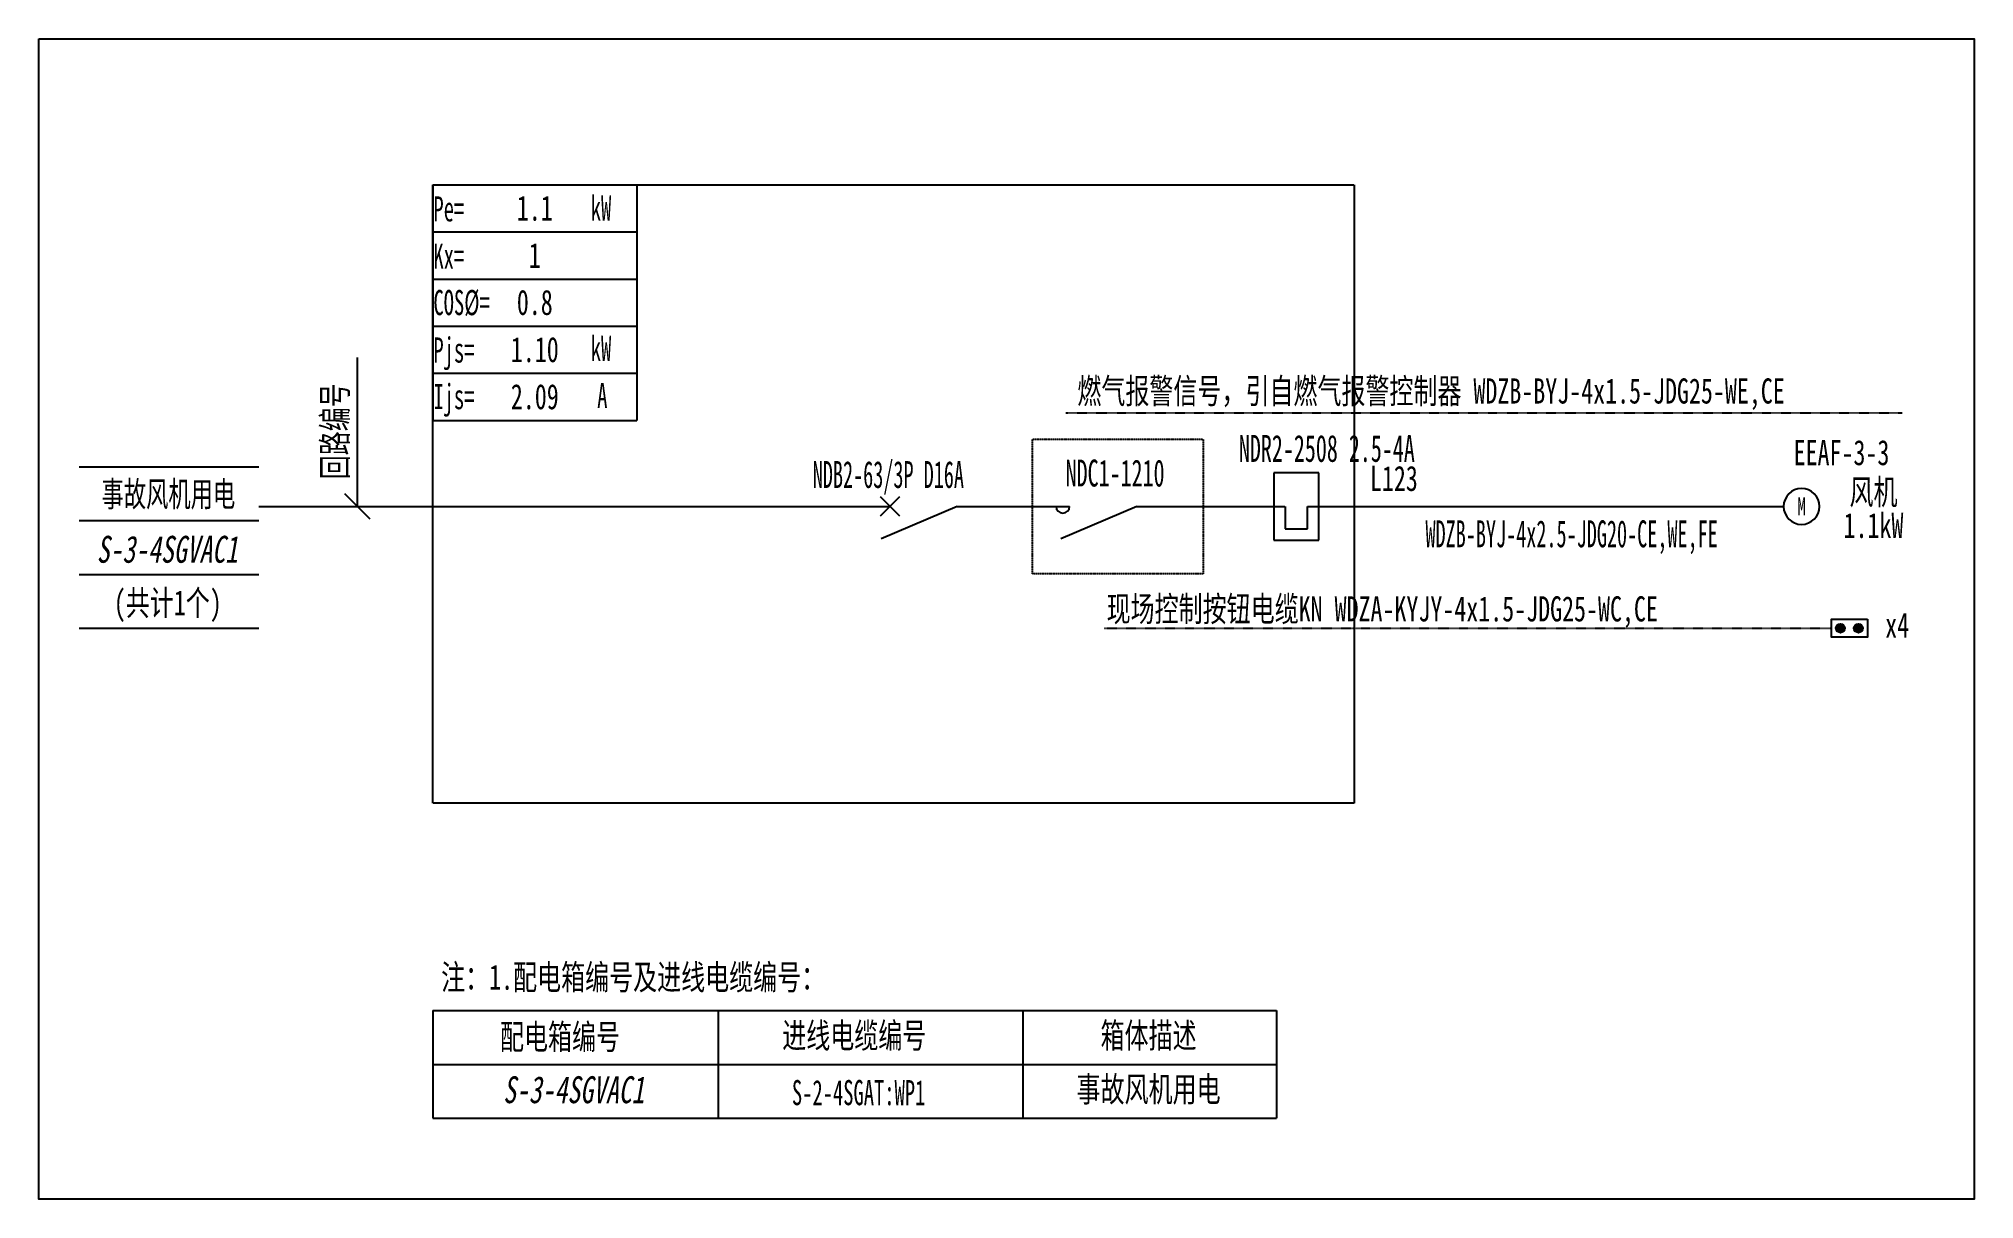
# Model space of a CAD drawing. Extents: x 409090 to 411432, y 364586 to 365991.
import ezdxf
from ezdxf.enums import TextEntityAlignment as Align

# ---------------------------------------------------------------- set-up
doc = ezdxf.new("R2010")
doc.units = 0
doc.header["$MEASUREMENT"] = 0
for name, pattern in [('DASH', [0.35, 0.25, -0.1]), ('DASHDOT', [1, 0.5, -0.25, 0, -0.25]), ('DASHED', [0.75, 0.5, -0.25])]:
    doc.linetypes.add(name, pattern=pattern)
for name, color, linetype in [('D_E_Eqpm(强电设备)', 100, 'Continuous'), ('D_E_Eqpm（强电设备）', 100, 'Continuous'), ('D_E_Text(强电文字)', 51, 'Continuous'), ('D_E_Text（强电文字）', 51, 'Continuous'), ('D_E_Wire(强电线缆)', 10, 'Continuous'), ('D_E_Wire（强电线缆）', 10, 'Continuous'), ('D_T_TableDim(表格尺寸)', 255, 'Continuous'), ('D_T_TableDim（表格尺寸）', 255, 'Continuous'), ('系统图', 220, 'Continuous')]:
    doc.layers.add(name, color=color, linetype=linetype)
doc.styles.add('$1$电气', font='', dxfattribs={"width": 0.7})
doc.styles.add('$1$电气箱', font='simhei.ttf', dxfattribs={"width": 0.8, "oblique": 10})
doc.styles.add('$3$电气', font='', dxfattribs={"width": 0.7})
doc.styles.add('电气', font='', dxfattribs={"width": 0.7})
doc.styles.add('电气箱', font='simhei.ttf', dxfattribs={"width": 0.8, "oblique": 10})
doc.styles.get('$1$电气').set_extended_font_data('SimSun')
doc.styles.get('$3$电气').set_extended_font_data('SimSun')
doc.styles.get('电气').set_extended_font_data('SimSun')

# ---------------------------------------------------------------- blocks, each defined once
blk = doc.blocks.new('1')
at = {"layer": 'D_E_Eqpm(强电设备)'}
for p, q in [((-314387, 61832), (-314387, 61082)), ((-313887, 61832), (-314387, 61832)), ((-313887, 61082), (-313887, 61832)), ((-314262, 61457), (-314262, 61207)), ((-314012, 61207), (-314012, 61457)), ((-314387, 61082), (-313887, 61082)), ((-314262, 61207), (-314012, 61207))]:
    blk.add_line(p, q, dxfattribs=at)
blk = doc.blocks.new('电机')
at = {"layer": 'D_E_Eqpm（强电设备）'}
for start, end in [(90, 180), (180, 270), (0, 90), (270, 0)]:
    blk.add_arc((0, 0), 200, start, end, dxfattribs=at)
at = {"layer": 'D_E_Eqpm（强电设备）', "color": 51, "style": '电气', "width": 0.7}
blk.add_text('M', height=200, dxfattribs=at).set_placement((0, 0), align=Align.MIDDLE)
blk = doc.blocks.new('电机启停按钮')
at = {"layer": 'D_E_Eqpm（强电设备）'}
for points in [[(150, 300, 1), (50, 300, 1)], [(50, 100, 1), (150, 100, 1)]]:
    blk.add_hatch(color=51, dxfattribs=at).paths.add_polyline_path(points)
blk.add_lwpolyline([(0, 400), (200, 400), (200, 0), (0, 0)], close=True, dxfattribs=at)
for centre in [(100, 300), (100, 100)]:
    blk.add_circle(centre, 50, dxfattribs=at)

msp = doc.modelspace()

# ---------------------------------------------------------------- linework, layer by layer
at = {"linetype": 'DASHED'}
for p, q in [((409566.8, 365066), (409566.8, 365814.3)), ((409566.8, 365814.3), (410682.2, 365814.3)), ((410682.2, 365814.3), (410682.2, 365066)), ((410682.2, 365066), (409566.8, 365066))]:
    msp.add_line(p, q, dxfattribs=at)
at = {"layer": 'D_E_Eqpm(强电设备)', "color": 100}
for p, q in [((410108.6, 365413.5), (410131.7, 365436.6)), ((410131.7, 365413.5), (410108.6, 365436.6)), ((410131.7, 365436.6), (410108.6, 365413.5)), ((410108.6, 365436.6), (410131.7, 365413.5)), ((410201.7, 365425), (410109.7, 365385.6)), ((410419, 365425), (410327, 365385.6))]:
    msp.add_line(p, q, dxfattribs=at)
msp.add_arc((410329.4, 365425), 8.15, 180, 0, dxfattribs=at)
at = {"layer": 'D_E_Text（强电文字）'}
for p, q in [((409566.8, 365814.3), (409566.8, 365529)), ((409566.8, 365814.3), (409814, 365814.3)), ((409814, 365814.3), (409814, 365529)), ((409566.8, 365757.3), (409814, 365757.3)), ((409566.8, 365700.2), (409814, 365700.2)), ((409566.8, 365643.2), (409814, 365643.2)), ((409476, 365425), (409476, 365605.4)), ((409566.8, 365586.1), (409814, 365586.1)), ((409566.8, 365529), (409814, 365529)), ((409491.3, 365409.7), (409460.6, 365440.4))]:
    msp.add_line(p, q, dxfattribs=at)
at = {"layer": 'D_E_Wire(强电线缆)', "color": 10}
for p, q in [((409995, 365425), (410120.2, 365425)), ((410201.7, 365425), (410337.5, 365425)), ((410419, 365425), (410598.3, 365425)), ((410625.5, 365425), (411201.8, 365425))]:
    msp.add_line(p, q, dxfattribs=at)
at = {"layer": 'D_E_Wire（强电线缆）', "linetype": 'DASHDOT', "ltscale": 0.5}
for p, q in [((410333.2, 365538.2), (411345.2, 365538.2)), ((410379.3, 365277.6), (411259.7, 365277.6))]:
    msp.add_line(p, q, dxfattribs=at)
at = {"layer": 'D_E_Wire（强电线缆）'}
msp.add_line((409356.4, 365425), (409995, 365425), dxfattribs=at)
at = {"layer": 'D_T_TableDim(表格尺寸)', "linetype": 'DASH', "elevation": 0}
msp.add_lwpolyline([(410292.6, 365506.5), (410499.1, 365506.5), (410499.1, 365343.5), (410292.6, 365343.5)], close=True, dxfattribs=at)
at = {"layer": 'D_T_TableDim（表格尺寸）', "color": 255}
for p, q in [((409139.1, 365473.1), (409356.4, 365473.1)), ((409139.1, 365407.9), (409356.4, 365407.9)), ((409139.1, 365342.7), (409356.4, 365342.7)), ((409139.1, 365277.5), (409356.4, 365277.5))]:
    msp.add_line(p, q, dxfattribs=at)
at = {"layer": 'D_T_TableDim（表格尺寸）', "ltscale": 3.5}
for p, q in [((409566.8, 364815.1), (410588.2, 364815.1)), ((409566.8, 364815.1), (409566.8, 364684.6)), ((409912.2, 364815.1), (409912.2, 364684.6)), ((410280.9, 364815.1), (410280.9, 364684.6)), ((410588.2, 364815.1), (410588.2, 364684.6)), ((409566.8, 364749.8), (410588.2, 364749.8)), ((409566.8, 364749.8), (410588.2, 364749.8)), ((409912.2, 364749.8), (409912.2, 364684.6)), ((410280.9, 364749.8), (410280.9, 364684.6)), ((409566.8, 364684.6), (410588.2, 364684.6))]:
    msp.add_line(p, q, dxfattribs=at)
at = {"layer": '系统图', "ltscale": 9973.992009}
msp.add_lwpolyline([(409090, 365991), (411432.5, 365991), (411432.5, 364586.5), (409090, 364586.5)], close=True, dxfattribs=at)

# ---------------------------------------------------------------- block references
at = {"layer": 'D_E_Eqpm(强电设备)', "color": 100, "xscale": 0.1086796003763878, "yscale": 0.1086796003763878, "zscale": 0.1086796003763878}
msp.add_blockref('1', (444752.3, 358745.9), dxfattribs=at)
at = {"layer": 'D_E_Eqpm（强电设备）', "xscale": 0.1086796003763878, "yscale": 0.1086796003763878, "zscale": 0.1086796003763878}
msp.add_blockref('电机', (411223.5, 365425), dxfattribs=at)
at = {"layer": 'D_E_Eqpm（强电设备）', "xscale": 0.1086796003763878, "yscale": 0.1086796003763878, "zscale": 0.1086796003763878, "rotation": 270}
msp.add_blockref('电机启停按钮', (411259.7, 365288.5), dxfattribs=at)

# ---------------------------------------------------------------- texts
at = {"layer": 'D_E_Text(强电文字)', "color": 51, "style": '电气'}
for s, height, width, p in [('NDR2-2508 2.5-4A', 32.604, 0.6, (410542.5, 365478.9)), ('NDB2-63/3P D16A', 32.604, 0.55, (410026.8, 365447.3)), ('NDC1-1210', 32.6, 0.6, (410332.8, 365449.1))]:
    msp.add_text(s, height=height, dxfattribs=dict(at, width=width)).set_placement(p)
at = {"layer": 'D_E_Text(强电文字)', "color": 51, "style": '电气', "width": 0.55}
msp.add_text('WDZB-BYJ-4x2.5-JDG20-CE,WE,FE', height=32.604, dxfattribs=at).set_placement((410945.2, 365387.9), align=Align.MIDDLE)
at = {"layer": 'D_E_Text（强电文字）', "linetype": 'Continuous', "style": '电气', "width": 0.6}
for s, height, p in [('Pe=', 30.43, (409567.7, 365769.9)), ('kW', 30.43, (409758.1, 365771)), ('Kx=', 30.43, (409567.7, 365712.7)), ('COS%%C=', 30.43, (409567.7, 365656.5)), ('Pjs=', 30.43, (409567.7, 365599.1)), ('kW', 30.43, (409758.1, 365601.1)), ('Ijs=', 30.43, (409567.7, 365542.7)), ('A', 30.4, (409765.9, 365544))]:
    msp.add_text(s, height=height, dxfattribs=at).set_placement(p)
at = {"layer": 'D_E_Text（强电文字）', "style": '$3$电气', "width": 0.7}
msp.add_text('回路编号', height=30.43, rotation=90, dxfattribs=at).set_placement((409463.6, 365457.8))
at = {"layer": 'D_E_Text（强电文字）', "style": '电气', "width": 0.7}
for s, p in [('燃气报警信号，引自燃气报警控制器 WDZB-BYJ-4x1.5-JDG25-WE,CE', (410347, 365549.5)), ('EEAF-3-3', (411213.8, 365474.9)), ('L123', (410701.1, 365443.7)), ('现场控制按钮电缆KN WDZA-KYJY-4x1.5-JDG25-WC,CE', (410382.4, 365285.8)), ('x4', (411324.7, 365266.2)), ('注：1.配电箱编号及进线电缆编号：', (409577, 364840.1))]:
    msp.add_text(s, height=30.43, dxfattribs=at).set_placement(p)
at = {"layer": 'D_E_Text（强电文字）'}
for s, style, width, p in [('事故风机用电', '$1$电气', 0.65, (409246.9, 365440.4)), ('风机', '电气', 0.7, (411310.5, 365443)), ('1.1kW', '电气', 0.7, (411310.5, 365402.5)), ('配电箱编号', '电气', 0.7, (409720.9, 364783.8)), ('进线电缆编号', '电气', 0.7, (410077, 364785.4)), ('箱体描述', '电气', 0.7, (410433.2, 364785.4)), ('S-2-4SGAT:WP1', '电气', 0.6, (410082.3, 364715.6)), ('事故风机用电', '电气', 0.7, (410433.2, 364720.2))]:
    msp.add_text(s, height=30.43, dxfattribs=dict(at, style=style, width=width)).set_placement(p, align=Align.MIDDLE)
at = {"layer": 'D_E_Text（强电文字）', "color": 7, "style": '$1$电气箱', "oblique": 10, "width": 0.7}
msp.add_text('S-3-4SGVAC1', height=32.604, dxfattribs=at).set_placement((409245.6, 365373.1), align=Align.MIDDLE)
at = {"layer": 'D_E_Text（强电文字）', "style": '$1$电气', "width": 0.7}
msp.add_text('(共计1个)', height=30.43, dxfattribs=at).set_placement((409246.2, 365293.1), align=Align.CENTER)
at = {"layer": 'D_E_Text（强电文字）', "style": '电气箱', "oblique": 10, "width": 0.7}
msp.add_text('S-3-4SGVAC1', height=32.604, dxfattribs=at).set_placement((409737.5, 364719.1), align=Align.MIDDLE)
at = {"layer": 'D_E_Text（强电文字）', "width": 247.223, "attachment_point": 5, "style": '电气'}
for s, insert, char_height in [('1.1', (409690.4, 365785.8), 30.43), ('1', (409690.4, 365728.7), 30.4), ('0.8', (409690.4, 365671.7), 30.43), ('{\\C200;1.10}', (409690.4, 365614.6), 30.43), ('{\\C200;2.09}', (409690.4, 365557.6), 30.43)]:
    msp.add_mtext(s, dxfattribs=dict(at, insert=insert, char_height=char_height))

doc.saveas('drawing.dxf')
